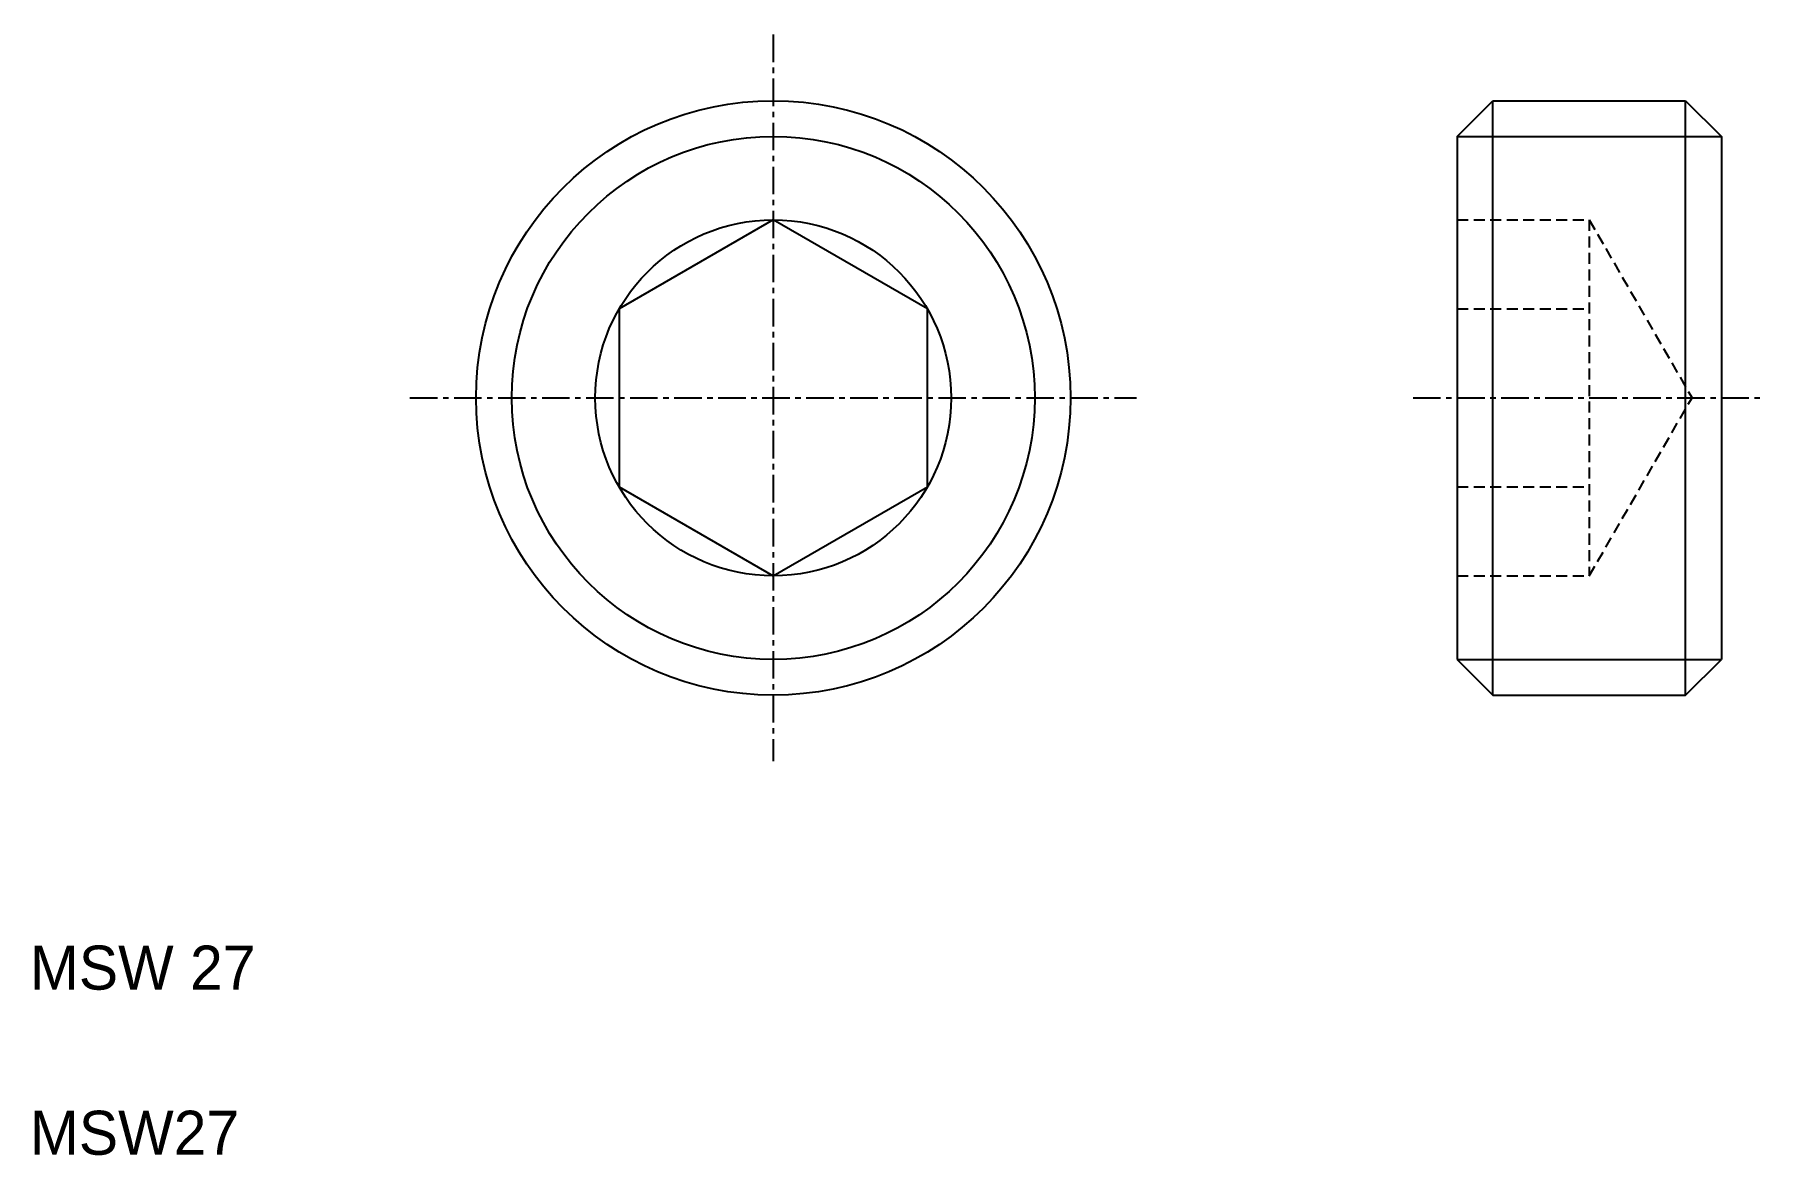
# Model space of a CAD drawing. Extents: x 5.2 to 83.8, y 5 to 55.9.
import ezdxf

# ---------------------------------------------------------------- set-up
doc = ezdxf.new("R2010")
doc.units = 0
doc.linetypes.add('CENTER', pattern=[2, 1.25, -0.25, 0.25, -0.25])
doc.linetypes.add('DASHED', pattern=[0.75, 0.5, -0.25])
doc.layers.get('0').update_dxf_attribs({"linetype": 'CONTINUOUS'})
doc.layers.add('CENTER', color=1, linetype='CENTER')

msp = doc.modelspace()

# ---------------------------------------------------------------- linework, layer by layer
at = {"color": 7, "linetype": 'CONTINUOUS'}
for p, q in [((69.836, 51.254), (71.46, 52.878)), ((71.46, 25.878), (71.46, 52.878)), ((71.46, 52.878), (80.212, 52.878)), ((80.212, 25.878), (80.212, 52.878)), ((80.212, 52.878), (81.836, 51.254)), ((69.836, 51.254), (69.836, 27.502)), ((81.836, 51.254), (81.836, 27.502)), ((38.77, 47.461), (31.77, 43.42)), ((45.77, 43.42), (38.77, 47.461)), ((37.02, 46.451), (37.02, 46.451)), ((35.27, 45.44), (35.271, 45.44)), ((31.77, 43.42), (31.77, 35.337)), ((45.77, 35.337), (45.77, 43.42)), ((31.77, 35.337), (38.77, 31.295)), ((38.77, 31.295), (45.77, 35.337)), ((69.836, 27.502), (71.46, 25.878)), ((80.212, 25.878), (81.836, 27.502)), ((71.46, 25.878), (80.212, 25.878))]:
    msp.add_line(p, q, dxfattribs=at)
at = {"color": 3, "linetype": 'CONTINUOUS'}
for p, q in [((69.836, 51.254), (81.836, 51.254)), ((69.836, 27.502), (81.836, 27.502))]:
    msp.add_line(p, q, dxfattribs=at)
at = {"color": 3, "linetype": 'DASHED'}
for p, q in [((69.836, 47.461), (75.836, 47.461)), ((75.836, 47.461), (80.503, 39.378)), ((75.836, 47.461), (75.836, 31.295)), ((69.836, 43.42), (75.836, 43.42)), ((75.836, 31.295), (80.503, 39.378)), ((69.836, 35.337), (75.836, 35.337)), ((69.836, 31.295), (75.836, 31.295))]:
    msp.add_line(p, q, dxfattribs=at)
at = {"color": 7, "linetype": 'CONTINUOUS'}
for radius in [13.5, 8.083]:
    msp.add_circle((38.77, 39.378), radius, dxfattribs=at)
at = {"color": 3, "linetype": 'CONTINUOUS'}
msp.add_circle((38.77, 39.378), 11.876, dxfattribs=at)
at = {"layer": 'CENTER', "color": 1, "linetype": 'CENTER'}
for p, q in [((38.77, 55.878), (38.77, 22.878)), ((22.27, 39.378), (55.27, 39.378)), ((67.836, 39.378), (83.836, 39.378))]:
    msp.add_line(p, q, dxfattribs=at)

# ---------------------------------------------------------------- texts
at = {"color": 7, "linetype": 'CONTINUOUS'}
for s, p in [('MSW 27', (5, 12.5)), ('MSW27 ', (5, 5))]:
    msp.add_text(s, height=2, dxfattribs=at).set_placement(p)

doc.saveas('drawing.dxf')
